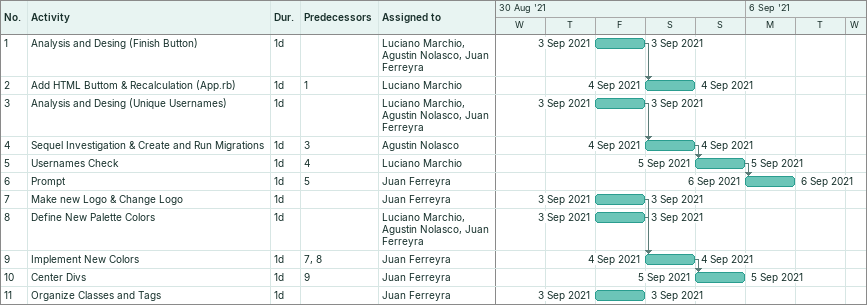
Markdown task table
| ID | Task | Duration | Start | Finish | Predecessors | Resources |
|---|---|---|---|---|---|---|
| 1 | Analysis and Desing (Finish Button) | 1d | 2021-09-03 | 2021-09-03 |  | Luciano Marchio, Agustin Nolasco, Juan Ferreyra |
| 2 | Add HTML Buttom & Recalculation (App.rb) | 1d | 2021-09-04 | 2021-09-04 | 1 | Luciano Marchio |
| 3 | Analysis and Desing (Unique Usernames) | 1d | 2021-09-03 | 2021-09-03 |  | Luciano Marchio, Agustin Nolasco, Juan Ferreyra |
| 4 | Sequel Investigation & Create and Run Migrations | 1d | 2021-09-04 | 2021-09-04 | 3 | Agustin Nolasco |
| 5 | Usernames Check | 1d | 2021-09-05 | 2021-09-05 | 4 | Luciano Marchio |
| 6 | Prompt | 1d | 2021-09-06 | 2021-09-06 | 5 | Juan Ferreyra |
| 7 | Make new Logo & Change Logo | 1d | 2021-09-03 | 2021-09-03 |  | Juan Ferreyra |
| 8 | Define New Palette Colors | 1d | 2021-09-03 | 2021-09-03 |  | Luciano Marchio, Agustin Nolasco, Juan Ferreyra |
| 9 | Implement New Colors | 1d | 2021-09-04 | 2021-09-04 | 7, 8 | Juan Ferreyra |
| 10 | Center Divs | 1d | 2021-09-05 | 2021-09-05 | 9 | Juan Ferreyra |
| 11 | Organize Classes and Tags | 1d | 2021-09-03 | 2021-09-03 |  | Juan Ferreyra |
